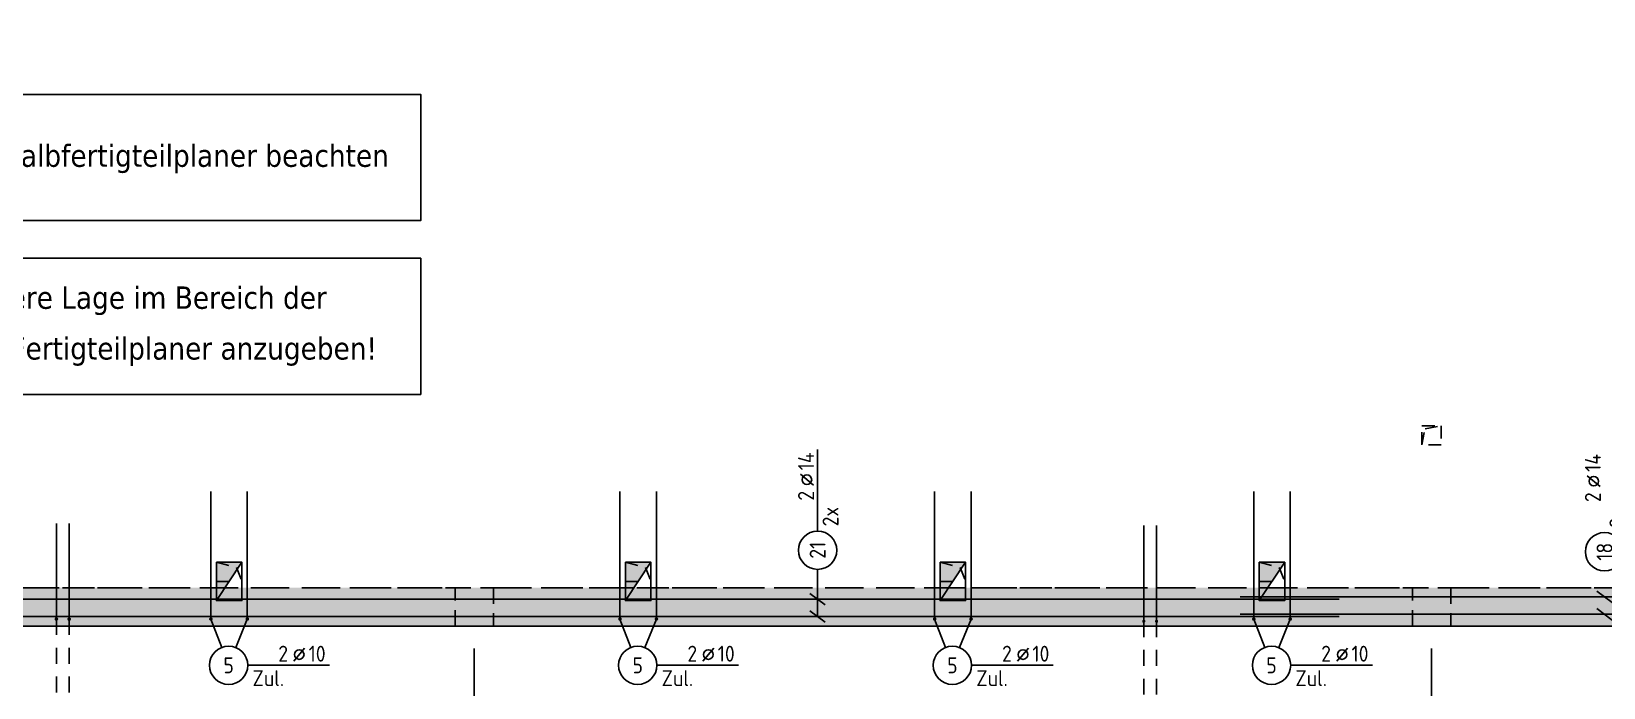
# Model space of a CAD drawing. Extents: x -19 to 96, y 0 to 49.
# Drawn here: x 31.84 to 44.15, y 16.43 to 21.57 of the extents above; entities that cross this region are included whole.
import ezdxf
from ezdxf.enums import TextEntityAlignment as Align

# ---------------------------------------------------------------- set-up
doc = ezdxf.new("R2010")
doc.units = 0
doc.header["$LTSCALE"] = 0.5
for name, pattern in [('AUSGEZOGEN', [1000.01, 1000, 0.01]), ('DASHED', [0.75, 0.5, -0.25]), ('DOT', [0.175, 0.05, -0.125]), ('HIDDEN2', [0.187, 0.125, -0.062]), ('VERDECKT', [0.375, 0.25, -0.125])]:
    doc.linetypes.add(name, pattern=pattern)
for name, color, linetype in [('ACHSEN', 7, 'Continuous'), ('BETON', 7, 'Continuous'), ('Brüstung EG', 7, 'Continuous'), ('DD', 7, 'Continuous'), ('EG', 7, 'Continuous'), ('grau_dunkel', 7, 'Continuous'), ('grau_mittel', 7, 'Continuous'), ('RND', 7, 'Continuous'), ('SCHRAFF', 7, 'Continuous'), ('TEXT', 7, 'Continuous'), ('VERDECKT', 7, 'Continuous')]:
    doc.layers.add(name, color=color, linetype=linetype)
doc.styles.add('helv', font='tahoma.ttf')
doc.styles.add('txt', font='isocp.shx')

# ---------------------------------------------------------------- blocks, each defined once
blk = doc.blocks.new('RND_LEI')
at = {"layer": 'RND', "color": 7, "linetype": 'Continuous'}
blk.add_line((1.022, 0.066), (1.19, 0.27), dxfattribs=at)
for centre, radius in [((0, 0), 0.3), ((1.106, 0.168), 0.075)]:
    blk.add_circle(centre, radius, dxfattribs=at)
at = {"layer": 'RND', "color": 7, "linetype": 'Continuous', "style": 'txt'}
blk.add_attdef('ANZ', text='', height=0.25, dxfattribs=at).set_placement((0.931, 0.057), align=Align.RIGHT)
for tag, p in [('DUM', (1.253, 0.057)), ('ABSTD', (1.674, 0.057)), ('POSTXT', (0.374, -0.327))]:
    blk.add_attdef(tag, p, '', height=0.25, dxfattribs=at)
blk.add_attdef('POSL', text='', height=0.25, dxfattribs=at).set_placement((0, 0), align=Align.MIDDLE)
blk = doc.blocks.new('lei_gre')
at = {"layer": 'RND', "color": 7, "linetype": 'Continuous'}
for p, q in [((-0.09, -0.12), (0.09, 0.12)), ((0, 0.15), (0, -0.15))]:
    blk.add_line(p, q, dxfattribs=at)

msp = doc.modelspace()

# ---------------------------------------------------------------- hatches: boundary and pattern name
at = {"layer": 'grau_dunkel', "transparency": 33554687}
for points in [[(33.2872, 17.4127), (33.2872, 17.1127), (33.4872, 17.4127)], [(36.4921, 17.4127), (36.4921, 17.1127), (36.6921, 17.4127)], [(38.9572, 17.4127), (38.9572, 17.1127), (39.1572, 17.4127)], [(41.4572, 17.4127), (41.4572, 17.1127), (41.6572, 17.4127)]]:
    msp.add_hatch(color=21, dxfattribs=at).paths.add_polyline_path(points)
at = {"layer": 'grau_mittel'}
h = msp.add_hatch(color=61, dxfattribs=at)
h.paths.add_polyline_path([(14.2322, 17.2127), (14.2322, 16.9127), (20.1572, 16.9127), (20.1572, 17.2127)])
h.paths.add_polyline_path([(27.6572, 16.9127), (27.6572, 17.2127), (20.4572, 17.2127), (20.4572, 16.9127)])
h.paths.add_polyline_path([(27.9572, 17.2127), (27.9572, 16.9127), (35.1572, 16.9127), (35.1572, 17.2127)])
h.paths.add_polyline_path([(35.4572, 17.2127), (35.4572, 16.9127), (42.6572, 16.9127), (42.6572, 17.2127)])
h.paths.add_polyline_path([(42.9572, 17.2127), (42.9572, 16.9127), (48.6572, 16.9127), (48.6572, 17.2127)])
h = msp.add_hatch(color=61, dxfattribs=at)
h.paths.add_polyline_path([(20.4572, 16.9127), (20.4572, 17.2127), (20.1572, 17.2127), (20.1572, 16.9127)])
h.paths.add_polyline_path([(27.9572, 16.9127), (27.9572, 17.2127), (27.6572, 17.2127), (27.6572, 16.9127)])
h.paths.add_polyline_path([(35.4572, 16.9127), (35.4572, 17.2127), (35.1572, 17.2127), (35.1572, 16.9127)])
h.paths.add_polyline_path([(42.9572, 16.9127), (42.9572, 17.2127), (42.6572, 17.2127), (42.6572, 16.9127)])
at = {"layer": 'SCHRAFF', "linetype": 'AUSGEZOGEN'}
h = msp.add_hatch(dxfattribs=at)
h.set_pattern_fill('DOTS', scale=0.8, double=1)
h.set_pattern_definition([(0, (-68.37773, 378.069226), (0.025, 0.05), [0, -0.05])])
h.paths.add_polyline_path([(42.9572, 17.2127), (42.6572, 17.2127), (42.6572, 16.9127), (42.9572, 16.9127)])
h.paths.add_polyline_path([(35.4572, 17.2127), (35.1572, 17.2127), (35.1572, 16.9127), (35.4572, 16.9127)])
h.paths.add_polyline_path([(27.9572, 17.2127), (27.6572, 17.2127), (27.6572, 16.9127), (27.9572, 16.9127)])
h.paths.add_polyline_path([(20.4572, 17.2127), (20.1572, 17.2127), (20.1572, 16.9127), (20.4572, 16.9127)])
h.paths.add_polyline_path([(14.2072, 17.2127), (13.9072, 17.2127), (13.9072, 16.9127), (14.2072, 16.9127)])
h.paths.add_polyline_path([(10.4422, 24.0077), (9.7772, 24.0077), (9.7772, 23.7077), (10.2322, 23.7077), (10.2322, 16.9127), (10.8072, 16.9127), (10.8072, 17.2127), (10.4422, 17.2127)])

# ---------------------------------------------------------------- linework, layer by layer
at = {"layer": 'ACHSEN', "color": 140, "linetype": 'AUSGEZOGEN'}
for p, q in [((35.3072, 16.7354), (35.3072, 14.8416)), ((42.8072, 16.7354), (42.8072, 14.8416))]:
    msp.add_line(p, q, dxfattribs=at)
at = {"layer": 'BETON', "color": 6, "linetype": 'AUSGEZOGEN'}
for p, q in [((35.1572, 16.9127), (27.9572, 16.9127)), ((42.6572, 16.9127), (35.4572, 16.9127)), ((42.9572, 16.9127), (48.6572, 16.9127))]:
    msp.add_line(p, q, dxfattribs=at)
at = {"layer": 'BETON', "color": 6, "linetype": 'AUSGEZOGEN', "lineweight": -2}
for p, q in [((35.4572, 16.9127), (35.1572, 16.9127)), ((42.9572, 16.9127), (42.6572, 16.9127))]:
    msp.add_line(p, q, dxfattribs=at)
at = {"layer": 'BETON', "color": 6, "linetype": 'AUSGEZOGEN'}
for points in [[(28.2655, 21.0805), (34.8892, 21.0805), (34.8892, 20.0912), (28.2655, 20.0912)], [(28.2655, 19.7959), (34.8892, 19.7959), (34.8892, 18.7292), (28.2655, 18.7292)]]:
    msp.add_lwpolyline(points, close=True, dxfattribs=at)
at = {"layer": 'Brüstung EG', "color": 102, "linetype": 'DOT'}
for p, q in [((27.9572, 17.2127), (35.1572, 17.2127)), ((35.4572, 17.2127), (42.6572, 17.2127)), ((42.9572, 17.2127), (48.6572, 17.2127)), ((27.9572, 16.9127), (35.1572, 16.9127)), ((42.6572, 16.9127), (35.4572, 16.9127)), ((42.9572, 16.9127), (48.6572, 16.9127))]:
    msp.add_line(p, q, dxfattribs=at)
at = {"layer": 'DD', "color": 7, "linetype": 'HIDDEN2'}
for p, q in [((42.756, 18.4599), (42.8822, 18.4827)), ((42.7322, 18.3327), (42.756, 18.4599)), ((33.2872, 17.4127), (33.444, 17.3726)), ((33.444, 17.3726), (33.4872, 17.2627)), ((36.4921, 17.4127), (36.6489, 17.3726)), ((36.6489, 17.3726), (36.6921, 17.2627)), ((38.9572, 17.4127), (39.114, 17.3726)), ((39.114, 17.3726), (39.1572, 17.2627)), ((41.4572, 17.4127), (41.614, 17.3726)), ((41.614, 17.3726), (41.6572, 17.2627))]:
    msp.add_line(p, q, dxfattribs=at)
at = {"layer": 'DD', "color": 7, "linetype": 'AUSGEZOGEN'}
for p, q in [((33.2872, 17.1127), (33.4872, 17.4127)), ((36.4921, 17.1127), (36.6921, 17.4127)), ((38.9572, 17.1127), (39.1572, 17.4127)), ((41.4572, 17.1127), (41.6572, 17.4127))]:
    msp.add_line(p, q, dxfattribs=at)
at = {"layer": 'DD', "color": 7, "linetype": 'HIDDEN2'}
for points in [[(42.7322, 18.4827), (42.8822, 18.4827), (42.8822, 18.3327), (42.7322, 18.3327)], [(33.4872, 17.4127), (33.2872, 17.4127), (33.2872, 17.2627), (33.4872, 17.2627)], [(36.6921, 17.4127), (36.4921, 17.4127), (36.4921, 17.2627), (36.6921, 17.2627)], [(39.1572, 17.4127), (38.9572, 17.4127), (38.9572, 17.2627), (39.1572, 17.2627)], [(41.6572, 17.4127), (41.4572, 17.4127), (41.4572, 17.2627), (41.6572, 17.2627)]]:
    msp.add_lwpolyline(points, close=True, dxfattribs=at)
at = {"layer": 'DD', "color": 7, "linetype": 'AUSGEZOGEN'}
for points in [[(33.2872, 17.4127), (33.4872, 17.4127), (33.4872, 17.1127), (33.2872, 17.1127)], [(36.4921, 17.4127), (36.6921, 17.4127), (36.6921, 17.1127), (36.4921, 17.1127)], [(38.9572, 17.4127), (39.1572, 17.4127), (39.1572, 17.1127), (38.9572, 17.1127)], [(41.4572, 17.4127), (41.6572, 17.4127), (41.6572, 17.1127), (41.4572, 17.1127)]]:
    msp.add_lwpolyline(points, close=True, dxfattribs=at)
at = {"layer": 'EG', "color": 0, "linetype": 'DOT', "lineweight": -2}
for points in [[(35.1572, 17.2127), (35.4572, 17.2127), (35.4572, 16.9127), (35.1572, 16.9127)], [(42.6572, 17.2127), (42.9572, 17.2127), (42.9572, 16.9127), (42.6572, 16.9127)]]:
    msp.add_lwpolyline(points, close=True, dxfattribs=at)
at = {"layer": 'RND', "color": 7, "linetype": 'AUSGEZOGEN'}
for p, q in [((37.9978, 17.6571), (37.9978, 18.2971)), ((33.5336, 16.6049), (34.1736, 16.6049)), ((36.7386, 16.6049), (37.3786, 16.6049)), ((39.2036, 16.6049), (39.8436, 16.6049)), ((41.7036, 16.6049), (42.3436, 16.6049))]:
    msp.add_line(p, q, dxfattribs=at)
at = {"layer": 'RND', "color": 102, "linetype": 'AUSGEZOGEN'}
for p, q in [((37.9978, 17.3571), (37.9978, 16.9869)), ((33.3299, 16.7449), (33.2445, 16.9677)), ((33.4397, 16.744), (33.5299, 16.9677)), ((36.5348, 16.7449), (36.4494, 16.9677)), ((36.6447, 16.744), (36.7349, 16.9677)), ((38.9999, 16.7449), (38.9145, 16.9677)), ((39.1097, 16.744), (39.1999, 16.9677)), ((41.4999, 16.7449), (41.4145, 16.9677)), ((41.6097, 16.744), (41.6999, 16.9677))]:
    msp.add_line(p, q, dxfattribs=at)
at = {"layer": 'RND', "color": 102, "linetype": 'VERDECKT'}
for p, q in [((32.0343, 16.9677), (32.0343, 15.7721)), ((32.1343, 16.9677), (32.1343, 15.7721)), ((40.553, 16.9501), (40.553, 15.7721)), ((40.653, 16.9501), (40.653, 15.7721))]:
    msp.add_line(p, q, dxfattribs=at)
at = {"layer": 'RND', "color": 1, "linetype": 'AUSGEZOGEN'}
for points in [[(33.2445, 16.9677), (33.2445, 17.9677)], [(33.5299, 16.9677), (33.5299, 17.9677)], [(36.4494, 16.9677), (36.4494, 17.9677)], [(36.7349, 16.9677), (36.7349, 17.9677)], [(38.9145, 16.9677), (38.9145, 17.9677)], [(39.1999, 16.9677), (39.1999, 17.9677)], [(41.4145, 16.9677), (41.4145, 17.9677)], [(41.6999, 16.9677), (41.6999, 17.9677)], [(32.0343, 16.9677), (32.0343, 17.7177)], [(32.1343, 16.9677), (32.1343, 17.7177)], [(40.553, 16.9501), (40.553, 17.7001)], [(40.653, 16.9501), (40.653, 17.7001)], [(42.0822, 17.1233), (30.9822, 17.1233)], [(49.1572, 17.1413), (41.3072, 17.1413)], [(49.1572, 17.0049), (41.3072, 17.0049)], [(42.0822, 16.9869), (30.9822, 16.9869)]]:
    msp.add_lwpolyline(points, dxfattribs=at)
at = {"layer": 'RND', "color": 7, "linetype": 'AUSGEZOGEN'}
for points, const_width in [([(32.0273, 16.9677, -1), (32.0413, 16.9677, -1)], 0.014), ([(32.1273, 16.9677, -1), (32.1413, 16.9677, -1)], 0.014), ([(33.2375, 16.9677, -1), (33.2515, 16.9677, -1)], 0.014), ([(33.5369, 16.9677, 1), (33.5229, 16.9677, 1)], 0.014), ([(36.4424, 16.9677, -1), (36.4564, 16.9677, -1)], 0.014), ([(36.7419, 16.9677, 1), (36.7279, 16.9677, 1)], 0.014), ([(38.9075, 16.9677, -1), (38.9215, 16.9677, -1)], 0.014), ([(39.2069, 16.9677, 1), (39.1929, 16.9677, 1)], 0.014), ([(40.5467, 16.9501, 1), (40.5592, 16.9501, 1)], 0.0125), ([(40.6467, 16.9501, 1), (40.6592, 16.9501, 1)], 0.0125), ([(41.4075, 16.9677, -1), (41.4215, 16.9677, -1)], 0.014), ([(41.7069, 16.9677, 1), (41.6929, 16.9677, 1)], 0.014)]:
    msp.add_lwpolyline(points, format="xyb", close=True, dxfattribs=dict(at, const_width=const_width))
at = {"layer": 'VERDECKT', "color": 7, "linetype": 'DASHED'}
for p, q in [((27.9572, 17.2127), (35.1572, 17.2127)), ((35.4572, 17.2127), (42.6572, 17.2127)), ((42.9572, 17.2127), (48.6572, 17.2127))]:
    msp.add_line(p, q, dxfattribs=at)
at = {"layer": 'VERDECKT', "color": 7, "linetype": 'VERDECKT', "lineweight": -2}
for p, q in [((35.1572, 17.2127), (35.4572, 17.2127)), ((35.1572, 16.9127), (35.1572, 17.2127)), ((35.4572, 17.2127), (35.4572, 16.9127)), ((42.6572, 17.2127), (42.9572, 17.2127)), ((42.6572, 16.9127), (42.6572, 17.2127)), ((42.9572, 17.2127), (42.9572, 16.9127))]:
    msp.add_line(p, q, dxfattribs=at)

# ---------------------------------------------------------------- block references
at = {"layer": 'RND', "color": 7, "linetype": 'AUSGEZOGEN', "xscale": 0.5, "yscale": 0.5, "zscale": 0.5, "rotation": 90}
for p, values in [((37.9978, 17.5071), {'POSL': '21', 'DUM': '14', 'ANZ': '2', 'POSTXT': '2x'}), ((44.1621, 17.4952), {'POSL': '18', 'DUM': '14', 'ANZ': '2', 'POSTXT': '2x'})]:
    msp.add_blockref('RND_LEI', p, dxfattribs=at).add_auto_attribs(values)
for p in [(37.9978, 17.1233), (44.1621, 17.1413), (37.9978, 16.9869), (44.1621, 17.0049)]:
    msp.add_blockref('lei_gre', p, dxfattribs=at)
at = {"layer": 'RND', "color": 7, "linetype": 'AUSGEZOGEN', "xscale": 0.5, "yscale": 0.5, "zscale": 0.5}
for p in [(33.3836, 16.6049), (36.5886, 16.6049), (39.0536, 16.6049), (41.5536, 16.6049)]:
    msp.add_blockref('RND_LEI', p, dxfattribs=at).add_auto_attribs({'POSL': '5', 'DUM': '10', 'ANZ': '2', 'POSTXT': 'Zul.'})

# ---------------------------------------------------------------- texts
at = {"layer": 'TEXT', "color": 1, "linetype": 'AUSGEZOGEN', "style": 'helv'}
for s, p in [('Bauseitige Zulagen gemäß Halbfertigteilplaner beachten', (28.7561, 20.5129)), ('Unterstützungen für die obere Lage im Bereich der', (28.876, 19.3998)), ('Halbfertigteildecke sind vom Fertigteilplaner anzugeben!', (28.6359, 19.0021))]:
    msp.add_text(s, height=0.175, dxfattribs=at).set_placement(p)

doc.saveas('drawing.dxf')
